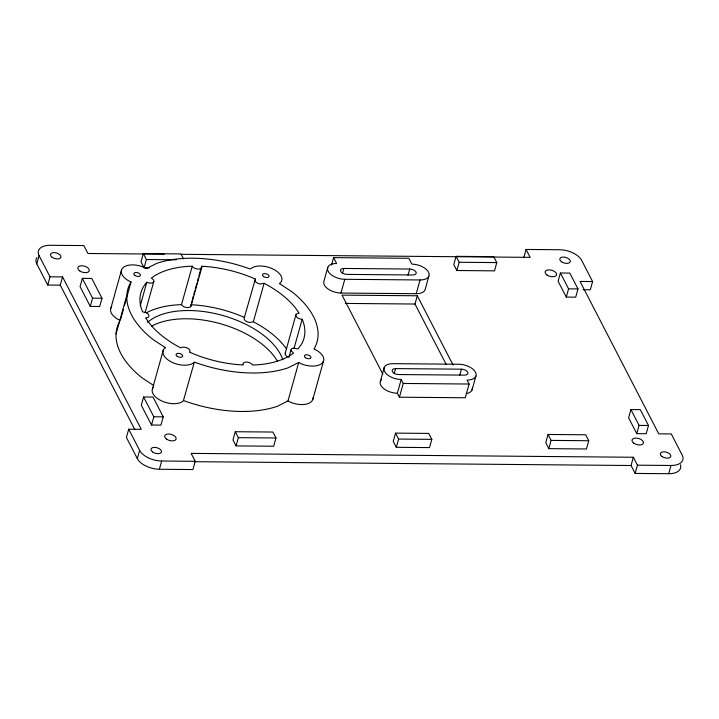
<?xml version="1.0" encoding="UTF-8"?>
<svg xmlns="http://www.w3.org/2000/svg" width="719" height="719" viewBox="0 0 719 719"><rect width="100%" height="100%" fill="white"/><g stroke="black" fill="none" stroke-linecap="round" stroke-linejoin="round"><path stroke-width="1.08" d="M134.83 429.585L60.261 285.155L47.715 285.048L36.786 263.873L39.087 255.631A17.948 9.671 15.6 0 1 50.294 245.287L83.853 245.574L87.943 253.492L164.265 254.167M47.715 285.048L50.024 276.806L39.087 255.631M60.261 285.155L62.562 276.914L50.024 276.806M82.361 278.37L80.061 286.62L90.279 306.411L99.689 306.492L101.99 298.25L91.771 278.451L82.361 278.37L92.58 298.16L90.279 306.411M110.879 308.19L121.619 269.715M116.056 333.976L126.796 295.5M120.603 319.389L123.282 309.772M124.477 305.494L131.038 281.983L130.283 281.686A16.932 9.122 15.6 0 1 123.057 267.684A16.932 9.122 15.6 0 1 145.229 267.881L146.424 268.573L156.76 263.37A98.215 52.909 15.6 0 1 249.844 268.87L250.76 268.78A16.932 9.122 15.6 0 1 272.932 268.978A16.932 9.122 15.6 0 1 280.158 282.971L279.332 283.493L291.986 291.797A98.215 52.909 15.6 0 1 314.059 348.94L314.023 348.976A16.932 9.122 15.6 0 1 322.328 362.96A16.932 9.122 15.6 0 1 300.524 363.446L298.727 362.466L288.067 367.831A98.215 52.909 15.6 0 1 194.993 362.331L194.076 362.421A16.932 9.122 15.6 0 1 171.904 362.232A16.932 9.122 15.6 0 1 164.678 348.239L165.496 347.708L152.841 339.404A98.215 52.909 15.6 0 1 130.777 282.27L131.038 281.983M183.498 258.876L180.945 253.924L143.315 253.6L141.014 261.842L144.079 267.774L149.606 267.827M144.079 267.774L146.379 259.532L143.315 253.6M140.25 305.773L146.811 282.261L147.898 282.684A5.078 2.741 15.6 0 0 153.336 282.261A5.078 2.741 15.6 0 0 152.23 278.684L151.296 278.145L154.441 275.916A84.662 45.612 15.6 0 1 190.032 266.255L192.243 266.192L192.737 266.875A5.078 2.741 15.6 0 0 198.417 269.113A5.078 2.741 15.6 0 0 201.823 266.956L201.617 266.273L204.816 266.434A84.662 45.612 15.6 0 1 250.724 277.103L255.335 279.044L244.154 318.22L244.451 319.721A5.078 2.741 15.6 0 0 249.619 322.48L253.358 321.752L264.098 283.277L269.095 286.045A84.662 45.612 15.6 0 1 298.259 311.911L299.122 313.331L298.088 313.412A5.078 2.741 15.6 0 0 296.084 316.243A5.078 2.741 15.6 0 0 301.054 319.146L302.178 319.245L302.978 321.222A84.662 45.612 15.6 0 1 301.495 344.212L298.008 348.958L293.631 348.131A5.078 2.741 15.6 0 0 291.078 350.737L293.55 353.056L290.395 355.285A84.662 45.612 15.6 0 1 254.805 364.946L252.594 365.009L252.063 364.29A5.078 2.741 15.6 0 0 246.356 362.088A5.078 2.741 15.6 0 0 243.013 364.29L243.22 364.928L240.02 364.767A84.662 45.612 15.6 0 1 194.112 354.108L189.501 352.157L189.888 351.618A5.078 2.741 15.6 0 0 187.291 348.032A5.078 2.741 15.6 0 0 181.368 347.511L180.721 347.915L175.733 345.165A84.662 45.612 15.6 0 1 146.577 319.299L145.714 317.87L146.631 317.816A5.078 2.741 15.6 0 0 148.563 314.652A5.078 2.741 15.6 0 0 142.641 311.947L141.85 309.988A84.662 45.612 15.6 0 1 144.968 284.517L146.811 282.261M145.112 312.648L153.767 281.659M62.562 276.914L141.248 429.315L128.701 429.207L126.4 437.449L137.329 458.623A17.948 9.671 15.6 0 0 159.366 469.255L192.926 469.552L195.226 461.31L191.137 453.392L633.358 457.257L637.447 465.175L635.147 473.426L668.706 473.713A17.948 9.671 15.6 0 0 680.48 464.735M143.602 396.987L141.301 405.228L151.52 425.019L160.921 425.1L163.231 416.858L153.012 397.068L143.602 396.987L153.821 416.777L151.52 425.019M152.5 388.736L163.24 350.261M137.329 458.623L139.63 450.382L128.701 429.207M193.258 296.201L191.083 305.431A5.078 2.741 15.6 0 1 187.677 307.588A5.078 2.741 15.6 0 1 181.997 305.35L181.503 304.667L192.243 266.192M193.86 294.062L194.75 290.853M195.352 288.714L196.844 283.376M197.437 281.237L198.336 278.028M198.929 275.889L201.617 266.273M190.984 306.141L201.724 267.666M159.366 469.255L161.667 461.014L195.226 461.31M153.336 387.334A16.932 9.122 15.6 0 0 161.802 401.004A16.932 9.122 15.6 0 0 183.336 400.896L194.346 362.043M235.275 431.724L232.974 439.965L236.039 445.906L273.669 446.229L275.97 437.988L272.905 432.047L235.275 431.724L238.34 437.655L236.039 445.906M285.209 353.245L295.949 314.769M288.876 357.469L290.97 349.982M294.116 348.095L302.178 319.245M183.606 400.519L184.253 400.807A98.215 52.909 15.6 0 0 277.327 406.307L287.986 400.941L298.727 362.466M327.801 267.333L323.963 281.075A13.544 7.298 15.6 0 0 340.959 293.046L416.229 293.703A13.544 7.298 15.6 0 0 425.055 289.838L428.884 276.096M331.54 265.032L333.607 257.636L408.877 258.292L411.888 264.134A13.544 7.298 15.6 0 1 428.524 272.159A13.544 7.298 15.6 0 1 420.067 279.961L416.229 293.703M342.442 273.615L343.88 268.457L409.74 269.041A5.078 2.741 15.6 0 1 415.977 272.043A5.078 2.741 15.6 0 1 412.805 274.973L346.944 274.397A5.078 2.741 15.6 0 1 340.707 271.387A5.078 2.741 15.6 0 1 343.88 268.457M340.959 293.046L344.796 279.305L420.067 279.961M312.819 399.333L323.559 360.857M408.015 275.224L409.74 269.041M380.369 381.259L384.207 367.526M394.147 373.763L395.585 368.604L461.445 369.18A5.078 2.741 15.6 0 1 467.683 372.19A5.078 2.741 15.6 0 1 464.51 375.12L398.65 374.545A5.078 2.741 15.6 0 1 392.412 371.534A5.078 2.741 15.6 0 1 395.585 368.604M446.166 364.389L414.998 304.029L417.308 295.779L342.028 295.123L382.903 374.293M397.364 393.23L401.202 379.488A13.544 7.298 15.6 0 1 384.566 371.462A13.544 7.298 15.6 0 1 393.023 363.661L458.893 364.236A13.544 7.298 15.6 0 1 475.52 372.262A13.544 7.298 15.6 0 1 467.062 380.072L469.112 384.027L465.274 397.769L399.413 397.194L397.364 393.23A13.544 7.298 15.6 0 1 383.254 388.242A13.544 7.298 15.6 0 1 381.519 379.641M399.413 397.194L403.242 383.452L401.202 379.488M395.549 433.126L393.248 441.367L396.313 447.308L429.522 447.595L431.822 439.354L428.758 433.413L395.549 433.126L398.614 439.066L396.313 447.308M456.089 256.332L453.788 264.574L456.853 270.515L494.492 270.847L496.793 262.597L493.728 256.665L456.089 256.332L459.153 262.273L456.853 270.515M459.72 375.363L461.445 369.18M472.05 389.95L475.888 376.208M523.774 257.69L526.074 249.448L559.634 249.745A17.948 9.671 15.6 0 1 581.671 260.377L592.6 281.551L590.299 289.793L582.983 289.73M560.407 273.004L558.106 281.255L566.275 297.082L575.685 297.172L577.986 288.921L569.816 273.094L560.407 273.004L568.576 288.84L566.275 297.082M548.049 434.456L545.748 442.706L548.813 448.638L586.452 448.971L588.753 440.729L585.688 434.788L548.049 434.456L551.114 440.396L548.813 448.638M630.914 409.569L628.604 417.811L636.782 433.647L646.192 433.728L648.493 425.486L640.314 409.65L630.914 409.569L639.083 425.405L636.782 433.647M635.147 473.426L631.057 465.508L633.358 457.257M668.706 473.713L671.007 465.472A17.948 9.671 15.6 0 0 682.214 455.127L671.285 433.952L658.739 433.845L580.062 281.444L592.6 281.551M120.028 320.746L119.543 320.153A16.932 9.122 15.6 0 1 111.724 306.788M255.335 279.044L255.191 281.246A5.078 2.741 15.6 0 0 260.359 284.005L264.098 283.277M181.503 304.667L179.292 304.73A84.662 45.612 15.6 0 0 146.766 312.612M181.098 254.31L530.164 257.366L526.074 249.448M146.379 259.532L176.263 259.793M459.153 262.273L496.793 262.597M568.576 288.84L577.986 288.921M92.58 298.16L101.99 298.25M345.264 303.418L414.998 304.029M403.242 383.452L469.112 384.027M153.821 416.777L163.231 416.858M639.083 425.405L648.493 425.486M238.34 437.655L275.97 437.988M398.614 439.066L431.822 439.354M551.114 440.396L588.753 440.729M637.447 465.175L671.007 465.472M194.454 461.688L631.057 465.508M190.877 304.748L194.076 304.91A84.662 45.612 15.6 0 1 239.984 315.569L244.595 317.519M253.358 321.752L258.355 324.512A84.662 45.612 15.6 0 1 286.459 348.832M287.986 400.941L289.784 401.921A16.932 9.122 15.6 0 0 313.026 397.742M153.857 385.591L142.101 377.879A98.215 52.909 15.6 0 1 119.507 321.681M417.308 295.779L453.069 365.054M333.607 257.636L336.618 263.469A13.544 7.298 15.6 0 0 328.161 271.279A13.544 7.298 15.6 0 0 344.796 279.305M287.807 356.831A5.078 2.741 15.6 0 1 285.632 352.634M147.647 322.265A74.506 40.138 15.6 0 1 222.27 315.353A74.506 40.138 15.6 0 1 282.837 359.788M151.475 326.255A74.506 40.138 15.6 0 1 219.969 323.595A74.506 40.138 15.6 0 1 277.435 361.217M472.32 388.044A13.544 7.298 15.6 0 1 466.334 393.572M36.786 263.873A17.948 9.671 15.6 0 1 36.921 257.519M161.667 461.014A17.948 9.671 15.6 0 1 139.63 450.382M263.576 276.545A3.388 1.824 15.6 0 0 269.005 276.59A3.388 1.824 15.6 0 0 264.754 273.597A3.388 1.824 15.6 0 0 263.576 276.545M134.92 275.44A3.388 1.824 15.6 0 0 140.349 275.494A3.388 1.824 15.6 0 0 136.107 272.501A3.388 1.824 15.6 0 0 134.92 275.44M305.476 357.72A3.388 1.824 15.6 0 0 310.914 357.765A3.388 1.824 15.6 0 0 306.662 354.773A3.388 1.824 15.6 0 0 305.476 357.72M177.171 356.3A3.388 1.824 15.6 0 0 182.599 356.345A3.388 1.824 15.6 0 0 178.357 353.353A3.388 1.824 15.6 0 0 177.171 356.3M152.455 451.874A5.419 2.921 15.6 0 0 161.326 452.332A5.419 2.921 15.6 0 0 154.971 447.371A5.419 2.921 15.6 0 0 152.455 451.874M52.181 257.321A5.419 2.921 15.6 0 0 60.872 257.393A5.419 2.921 15.6 0 0 54.078 252.612A5.419 2.921 15.6 0 0 52.181 257.321M662.064 456.529A5.419 2.921 15.6 0 0 670.755 456.601A5.419 2.921 15.6 0 0 663.961 451.811A5.419 2.921 15.6 0 0 662.064 456.529M561.521 261.779A5.419 2.921 15.6 0 0 570.212 261.851A5.419 2.921 15.6 0 0 563.417 257.06A5.419 2.921 15.6 0 0 561.521 261.779M633.87 443.228A5.923 3.191 15.6 0 0 643.379 443.308A5.923 3.191 15.6 0 0 635.947 438.078A5.923 3.191 15.6 0 0 633.87 443.228M166.565 439.138A5.923 3.191 15.6 0 0 176.065 439.219A5.923 3.191 15.6 0 0 168.632 433.988A5.923 3.191 15.6 0 0 166.565 439.138M547.024 275A5.923 3.191 15.6 0 0 556.524 275.08A5.923 3.191 15.6 0 0 549.091 269.841A5.923 3.191 15.6 0 0 547.024 275M79.71 270.91A5.923 3.191 15.6 0 0 89.219 270.991A5.923 3.191 15.6 0 0 81.777 265.751A5.923 3.191 15.6 0 0 79.71 270.91"/></g></svg>
